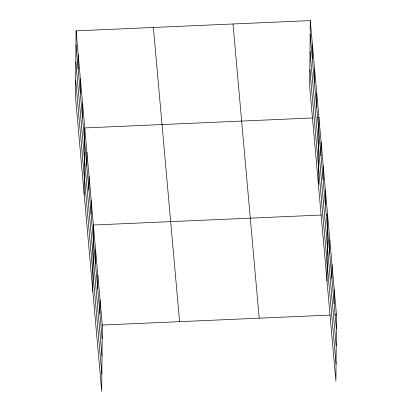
<?xml version="1.0" encoding="UTF-8"?>
<svg xmlns="http://www.w3.org/2000/svg" width="412" height="412" viewBox="0 0 412 412"><rect width="100%" height="100%" fill="white"/><g stroke="black" fill="none" stroke-linecap="round" stroke-linejoin="round"><path stroke-width="0.62" d="M76.096 30.849L75.52 97.201L101.718 391.4L102.294 325.047L76.096 30.849L310.282 20.6L336.48 314.799L335.904 381.151L309.706 86.953L310.282 20.6M78.136 68.871L78.259 55.12M80.299 93.143L80.417 79.392M82.462 117.415L82.58 103.664M84.161 194.284L84.743 127.936L312.595 117.966M86.783 165.959L86.901 152.208M88.946 190.231L89.064 176.48M91.109 214.503L91.227 200.747M92.808 291.372L93.385 225.019L321.242 215.049M95.496 263.783L95.615 250.027M97.721 288.786L97.84 275.036M99.946 313.795L100.07 300.044M312.327 58.622L312.445 44.872M314.485 82.894L314.608 69.144M316.648 107.166L316.766 93.416M318.352 184.035L318.929 117.688L317.662 117.739M320.969 155.71L321.092 141.96M323.132 179.982L323.25 166.232M325.295 204.254L325.413 190.499M326.994 281.123L327.576 214.77L326.309 214.827M329.682 253.535L329.801 239.779M331.907 278.538L332.031 264.787M334.137 303.546L334.256 289.796M102.294 325.047L330.146 315.077M334.58 314.881L336.48 314.799M310.164 34.351L336.362 328.555M310.015 51.711L336.213 345.91M309.855 69.592L336.053 363.796M233.001 23.984L259.2 318.182M153.377 27.465L179.575 321.669M75.978 44.604L102.176 338.803M75.823 61.96L102.022 356.159M75.669 79.84L101.867 374.044"/></g></svg>
